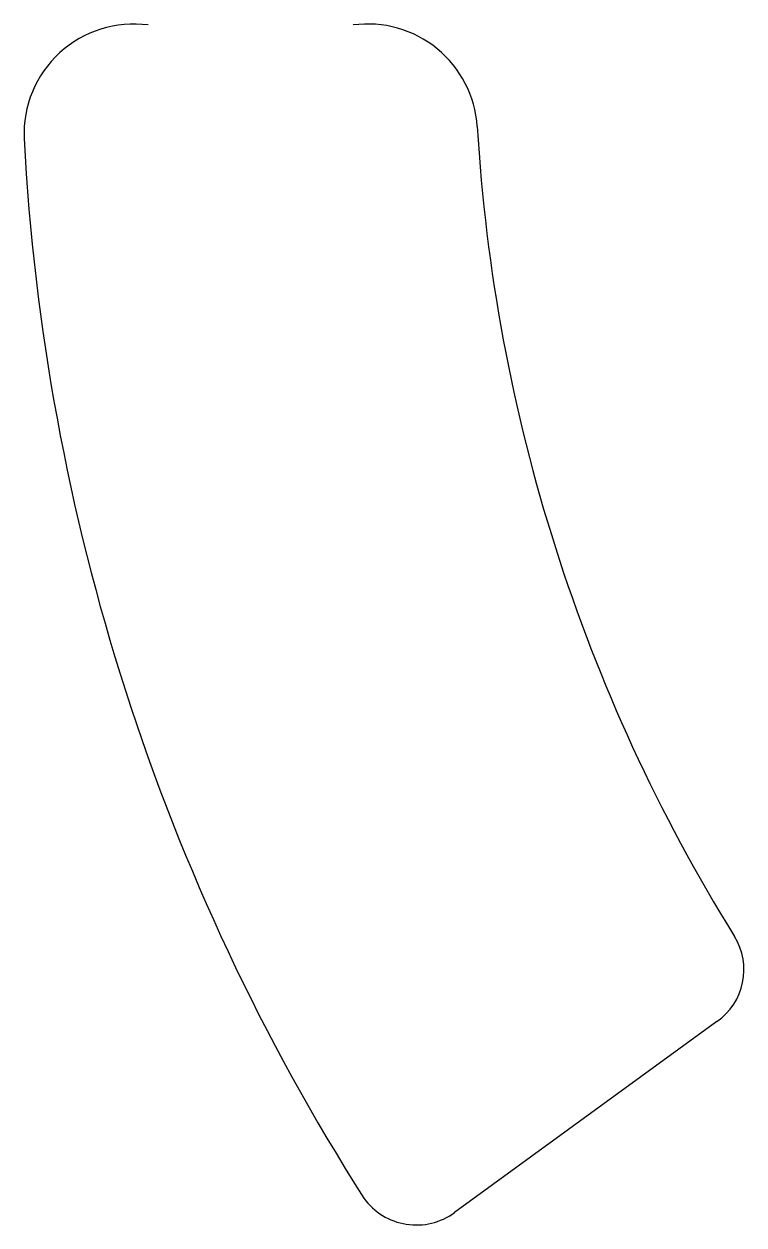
# Model space of a CAD drawing. Header units: millimetres. Extents: x -26.5 to 6.9, y -16.7 to 39.
import ezdxf

# ---------------------------------------------------------------- set-up
doc = ezdxf.new("R2010")
doc.units = ezdxf.units.MM
doc.layers.get('0').update_dxf_attribs({"linetype": 'CONTINUOUS'})

msp = doc.modelspace()

# ---------------------------------------------------------------- linework, layer by layer
msp.add_line((5.591, -7.281), (-6.563, -16.134))
for centre, radius, start, end in [((-21.43, 33.867), 5.086, 82.4525, 182.4874), ((-10.584, 33.869), 5.086, 3.8537, 97.6619), ((74.512, 38.957), 80.162, 183.39486, 211.83974), ((74.512, 38.957), 101.162, 183.00944, 212.55046), ((3.926, -4.875), 2.926, -55.3164, 31.8397), ((-8.331, -13.707), 3.003, 216.0093, 306.0692)]:
    msp.add_arc(centre, radius, start, end)

doc.saveas('drawing.dxf')
